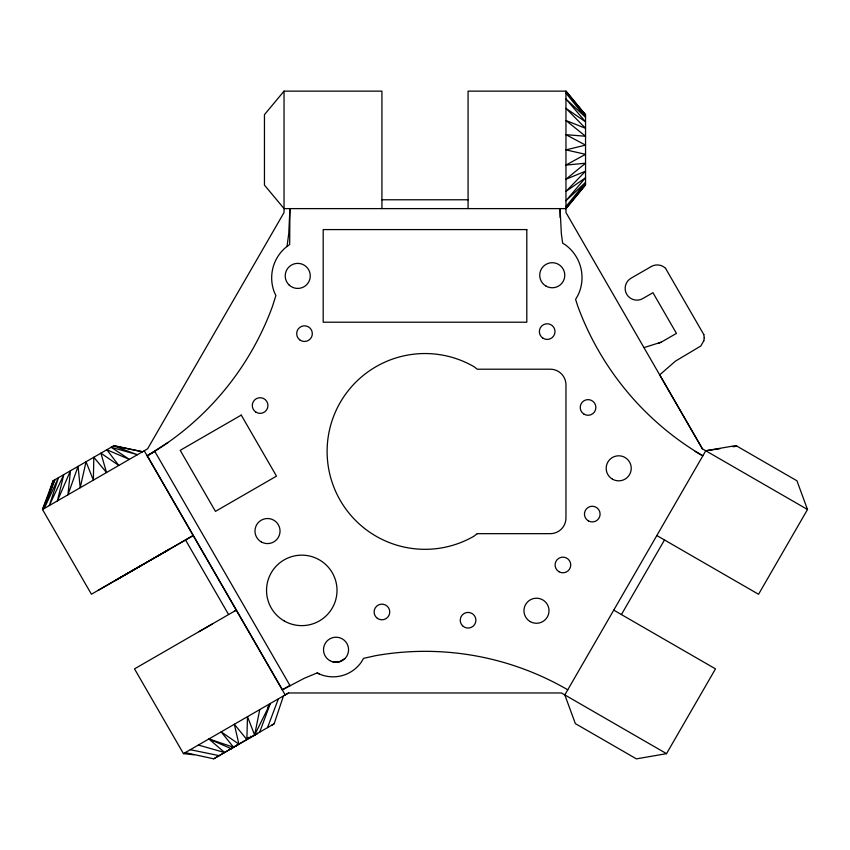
<?xml version="1.0" encoding="UTF-8"?>
<svg xmlns="http://www.w3.org/2000/svg" width="850" height="850" viewBox="0 0 850 850"><rect width="100%" height="100%" fill="white"/><g stroke="black" fill="none" stroke-linecap="round" stroke-linejoin="round"><path stroke-width="1.27" d="M185.194 752.633L213.743 758.816L238.903 744.133L234.324 724.274L246.861 739.543L247.488 716.667L254.628 735.059L270.289 703.503L267.452 707.869M704.236 337.694L703.832 340.733M287.024 246.5L288.766 233.474L289.914 208.611L289.669 244.492L285.366 247.754A39.961 39.961 0 0 0 274.295 292.103L275.889 295.566L272.531 306.181A286.779 286.779 0 0 1 147.156 455.834L154.827 451.435M254.628 735.059L259.76 709.591M49.502 492.097L53.157 480.739L113.996 445.612L142.492 451.764L113.592 445.846L137.413 454.697L111.148 447.259L129.327 459.361L106.824 449.756L118.798 465.449L100.916 453.167L106.526 472.536L93.819 457.257L93.362 480.133L86.031 461.763L80.198 487.73L78.073 466.353L67.936 494.817L70.486 470.73L57.396 500.894L63.803 474.598L49.311 505.569L58.459 477.679L44.232 508.502L54.825 479.772L42.5 509.501L91.428 594.235L169.447 549.238L155.901 557.101M49.502 492.681L53.561 480.505M271.788 725.167L274.157 723.796L283.454 695.906L288.586 692.973L561.414 692.963L666.538 753.653L715.487 668.876L613.753 610.141M703.843 340.733L700.793 346.003L675.346 361.207L659.696 374.871L702.376 448.811L807.5 509.501L758.551 594.278L656.827 535.543M53.157 480.739L42.5 509.501L147.624 448.811L284.038 212.521L284.038 91.141L381.926 91.141L381.926 208.611M259.686 732.148L270.289 703.503M267.538 727.611L278.375 698.838M807.5 509.501L796.939 480.792L735.909 445.559L705.766 450.766L564.804 694.918L575.365 723.616L636.406 758.859L666.538 753.653M621.414 614.561L664.487 539.962M246.861 739.543L248.285 737.354M249.305 738.299L250.877 736.164M565.962 208.611L585.544 184.79L565.962 206.603L585.544 182.367L565.962 200.738L585.544 177.735L565.962 191.409L585.544 171.201L565.962 179.244L585.544 163.211L565.962 165.081L585.544 154.317L565.962 149.876L585.544 145.116L565.962 134.672L585.544 136.244L565.962 120.509L585.544 128.297L565.962 108.343L585.544 121.816L565.962 99.014L585.544 117.257L565.962 93.139L585.544 114.92L585.544 184.833L565.962 208.611L284.038 208.611L264.456 185.087L264.456 114.654L284.038 91.141M344.898 658.601L339.277 661.842L332.786 661.842M168.119 442.414L147.294 455.759L282.402 689.775L289.914 685.408M98.239 590.304L193.184 535.532L285.186 694.907M142.322 564.91L115.186 580.561L193.184 535.532L144.234 450.766M651.376 266.486L631.029 278.226A11.751 11.751 0 0 0 626.726 294.27A11.751 11.751 0 0 0 642.77 298.573L652.959 292.697L676.451 333.391L661.215 342.178L643.96 347.618M234.515 611.139L236.247 610.141L134.512 668.876L183.462 753.642L194.012 754.8M183.462 753.642L283.454 695.906M284.059 695.576L288.575 692.973M232.316 747.936L230.499 748.988L237.288 745.078M253.672 735.643L257.646 733.338L213.743 758.816M234.472 746.693L274.157 723.796M198.942 631.678L212.542 623.889M282.274 689.86L304.332 678.258L317.252 672.892L319.303 673.976A34.51 34.51 0 0 0 361.239 662.256L363.577 658.357L375.413 655.711A283.921 283.921 0 0 1 567.758 689.807M658.229 343.432L661.215 342.178M651.376 266.486C655.86 263.851 661.927 264.637 665.561 268.345M705.766 450.766L720.077 448.662M733.082 446.76L736.992 446.186M381.926 199.771L468.074 199.771M190.273 749.7L219.215 755.65M231.136 748.627L208.898 738.958L224.623 752.526L198.358 745.036M208.898 738.958L233.527 747.235L221.159 731.871L238.903 744.133M317.252 672.892L319.303 673.976M695.173 451.435L702.844 455.823A288.788 288.788 0 0 1 577.724 306.064L575.609 299.423L578.329 294.525A40.598 40.598 0 0 0 565.293 244.779L562.647 243.153L561.329 233.452L560.086 208.611L560.086 217.451M580.433 109.267L585.544 114.963L565.962 91.141L468.074 91.141L468.074 208.611M585.544 114.92L565.962 91.141L565.962 212.521L702.376 448.811M665.55 268.345L703.843 334.656M154.615 451.063L290.094 685.727M185.523 539.952L228.586 614.561M703.832 334.656L704.246 337.694M477.264 533.662L473.949 536.201A97.888 97.888 0 0 1 327.112 451.435A97.888 97.888 0 0 1 473.949 366.658L477.264 369.208L550.301 369.208A15.661 15.661 0 0 1 565.962 384.869L565.962 517.99A15.661 15.661 0 0 1 550.301 533.662L477.264 533.662M241.251 415.098L180.211 450.33L215.454 511.371L276.494 476.127L241.251 415.098M526.809 229.585L323.191 229.585L323.191 322.214L526.809 322.214L526.809 229.585M284.155 620.914A35.243 35.243 0 0 0 337.014 590.399A35.243 35.243 0 0 0 284.155 559.874A35.243 35.243 0 0 0 284.155 620.914M545.987 286.078A12.527 12.527 0 0 0 564.782 275.23A12.527 12.527 0 0 0 545.987 264.382A12.527 12.527 0 0 0 545.987 286.078M299.678 339.819A7.831 7.831 0 0 0 312.258 334.741A7.831 7.831 0 0 0 301.569 326.389A7.831 7.831 0 0 0 299.678 339.819M256.009 412.207A7.831 7.831 0 0 0 267.952 405.769A7.831 7.831 0 0 0 256.413 398.639A7.831 7.831 0 0 0 256.009 412.207M377.379 618.343A7.831 7.831 0 0 0 389.725 612.722A7.831 7.831 0 0 0 378.675 604.849A7.831 7.831 0 0 0 377.379 618.343M462.538 625.77A7.831 7.831 0 0 0 475.639 622.253A7.831 7.831 0 0 0 466.044 612.669A7.831 7.831 0 0 0 462.538 625.77M584.077 414.194A7.831 7.831 0 0 0 595.882 407.511A7.831 7.831 0 0 0 584.184 400.637A7.831 7.831 0 0 0 584.077 414.194M543.065 338.257A7.831 7.831 0 0 0 555.008 331.819A7.831 7.831 0 0 0 543.469 324.7A7.831 7.831 0 0 0 543.065 338.257M288.883 284.761A12.527 12.527 0 0 0 309.846 279.14A12.527 12.527 0 0 0 294.504 263.798A12.527 12.527 0 0 0 288.883 284.761M329.768 660.588A12.527 12.527 0 0 0 348.564 649.74A12.527 12.527 0 0 0 329.768 638.892A12.527 12.527 0 0 0 329.768 660.588M261.248 541.907A12.527 12.527 0 0 0 280.043 531.048A12.527 12.527 0 0 0 261.248 520.2A12.527 12.527 0 0 0 261.248 541.907M558.992 571.742A7.831 7.831 0 0 0 570.743 564.963A7.831 7.831 0 0 0 558.992 558.184A7.831 7.831 0 0 0 558.992 571.742M588.359 520.88A7.831 7.831 0 0 0 600.111 514.101A7.831 7.831 0 0 0 588.359 507.312A7.831 7.831 0 0 0 588.359 520.88M530.219 621.594A12.527 12.527 0 0 0 549.015 610.746A12.527 12.527 0 0 0 530.219 599.888A12.527 12.527 0 0 0 530.219 621.594M612.446 479.166A12.527 12.527 0 0 0 631.242 468.318A12.527 12.527 0 0 0 612.446 457.47A12.527 12.527 0 0 0 612.446 479.166"/></g></svg>
